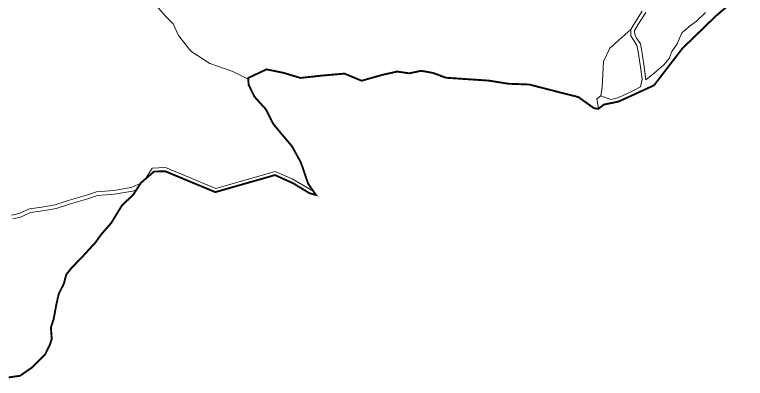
# Model space of a CAD drawing. Header units: millimetres. Extents: x 218980 to 221130, y 587267 to 588528.
# Drawn here: x 219692.2 to 220078.2, y 587521.7 to 587713.6 of the extents above; entities that cross this region are included whole.
import ezdxf

# ---------------------------------------------------------------- set-up
doc = ezdxf.new("R2010")
doc.units = ezdxf.units.MM
doc.linetypes.add('01', pattern=[0])
doc.layers.add('Forest and Steep Slope', color=66, linetype='01', lineweight=0)
doc.layers.add('Planning Boundary', color=222, linetype='01', lineweight=0)
doc.layers.add('Open Space Within Settlement Active', color=7, linetype='01', lineweight=0, true_color=0xb1d336)

msp = doc.modelspace()

# ---------------------------------------------------------------- linework, layer by layer
at = {"layer": 'Forest and Steep Slope'}
for points in [[(219690.63, 587607.71), (219694.6, 587608.69), (219700.08, 587611.21), (219706.67, 587612.1), (219713.59, 587613.18), (219720.56, 587615.55), (219725.43, 587616.9), (219730.2, 587618.29), (219735.51, 587620.17), (219744.66, 587620.8), (219753.84, 587622.34), (219758.69, 587624.47), (219758.93, 587624.84), (219761.34, 587626.92), (219764.85, 587632.54), (219771.95, 587632.86), (219798.58, 587621.85), (219829.92, 587630.9), (219838.85, 587626.95), (219849.03, 587620.95), (219849.77, 587620.78), (219848.63, 587622.4), (219846.9, 587625.45), (219843.45, 587635.56), (219838.7, 587644.18), (219833.09, 587650.8), (219828.75, 587656.03), (219824.91, 587663.66), (219818.92, 587670.27), (219815.84, 587676.54), (219815.62, 587679.55), (219807.49, 587683.57), (219795.36, 587687.76), (219785.37, 587694.27), (219778.74, 587702.54), (219775.99, 587708.82), (219772.04, 587712.62), (219765.75, 587719.89)], [(219765.75, 587719.89), (219772.04, 587712.62), (219775.99, 587708.82), (219778.74, 587702.54), (219785.37, 587694.27), (219795.36, 587687.76), (219807.49, 587683.57), (219815.62, 587679.55), (219815.57, 587680.16), (219825.26, 587684.72), (219834.22, 587682.9), (219843.19, 587680.19), (219854.47, 587681.43), (219866.47, 587682.47), (219875.49, 587678.71), (219886.48, 587681.82), (219894.26, 587683.55), (219900.72, 587682.64), (219906.97, 587683.96), (219913.2, 587682.85), (219920.04, 587680.3), (219942.75, 587678.78), (219953.01, 587677.13), (219964.05, 587676.72), (219972.49, 587674.56), (219981.03, 587672.35), (219989.99, 587670.1), (219998.17, 587664.28), (220000.48, 587663.86), (220000.66, 587663.99), (219999.69, 587669.09), (220001.84, 587670.72), (220002.54, 587675.11), (220003.23, 587688.93), (220006.55, 587695.84), (220017.64, 587705.77), (220019.76, 587709.21), (220023.74, 587715.4)], [(220025.68, 587714.72), (220021.46, 587708.14), (220019.66, 587705.24), (220019.76, 587703), (220020.94, 587700.95), (220022.77, 587698.23), (220023.56, 587694.3), (220024.61, 587687.34), (220025.72, 587679.14), (220030.08, 587682.63), (220035.16, 587687.05), (220037.92, 587690.51), (220039.42, 587694.14), (220042.15, 587698.22), (220044.73, 587703.98), (220049.19, 587707.83), (220052.4, 587710.2), (220057.17, 587714.75)], [(219689.09, 587522.19), (219695.08, 587523.07), (219701.12, 587527.24), (219708.28, 587534.22), (219710.89, 587539.59), (219711.82, 587542.52), (219711.38, 587548.6), (219712.78, 587552.68), (219714.32, 587561), (219715.56, 587566.39), (219718.24, 587571.66), (219719.46, 587576.42), (219722.45, 587580.13), (219728.46, 587586.36), (219734.88, 587593.34), (219737.84, 587597.49), (219743.28, 587603.73), (219748.86, 587612.85), (219754.98, 587618.73), (219756.72, 587621.42), (219754.42, 587620.41), (219744.89, 587618.81), (219735.92, 587618.19), (219730.81, 587616.38), (219725.97, 587614.98), (219721.15, 587613.64), (219714.07, 587611.23), (219706.95, 587610.12), (219700.64, 587609.26), (219695.26, 587606.8), (219691.22, 587605.8)]]:
    msp.add_lwpolyline(points, dxfattribs=at)
at = {"layer": 'Open Space Within Settlement Active'}
msp.add_lwpolyline([(220023.64, 587679.58), (220022.63, 587687.06), (220021.59, 587693.96), (220020.89, 587697.44), (220019.24, 587699.89), (220017.78, 587702.43), (220017.64, 587705.77), (220006.55, 587695.84), (220003.23, 587688.93), (220002.54, 587675.11), (220001.84, 587670.72), (220007.16, 587668.84), (220009.86, 587669.37), (220013.71, 587670.85), (220018.75, 587673.41), (220022.87, 587675.59)], close=True, dxfattribs=at)
at = {"layer": 'Planning Boundary', "lineweight": 5, "const_width": 1}
msp.add_lwpolyline([(219689.09, 587522.19), (219695.08, 587523.07), (219701.12, 587527.24), (219708.28, 587534.22), (219710.89, 587539.59), (219711.82, 587542.52), (219711.38, 587548.6), (219712.78, 587552.68), (219714.32, 587561), (219715.56, 587566.39), (219718.24, 587571.66), (219719.46, 587576.42), (219722.45, 587580.13), (219728.46, 587586.36), (219734.88, 587593.34), (219737.84, 587597.49), (219743.28, 587603.73), (219748.86, 587612.85), (219754.98, 587618.73), (219758.93, 587624.84), (219765.83, 587630.8), (219771.73, 587630.96), (219798.24, 587619.96), (219829.75, 587628.95), (219839.22, 587624.67), (219848.13, 587619.32), (219851.39, 587618.46), (219847.28, 587624.32), (219843.45, 587635.56), (219838.7, 587644.18), (219833.09, 587650.8), (219828.75, 587656.03), (219824.91, 587663.66), (219818.92, 587670.27), (219815.84, 587676.54), (219815.57, 587680.16), (219825.26, 587684.72), (219834.22, 587682.9), (219843.19, 587680.19), (219854.47, 587681.43), (219866.47, 587682.47), (219875.49, 587678.71), (219886.48, 587681.82), (219894.26, 587683.55), (219900.72, 587682.64), (219906.97, 587683.96), (219913.2, 587682.85), (219920.04, 587680.3), (219942.75, 587678.78), (219953.01, 587677.13), (219964.05, 587676.72), (219972.49, 587674.56), (219981.03, 587672.35), (219989.99, 587670.1), (219998.17, 587664.28), (220000.48, 587663.86), (220003.49, 587666.14), (220011.27, 587667.74), (220029.94, 587676.28), (220044.98, 587695.81), (220062.57, 587712.82), (220077.72, 587725.74)], dxfattribs=at)

doc.saveas('drawing.dxf')
